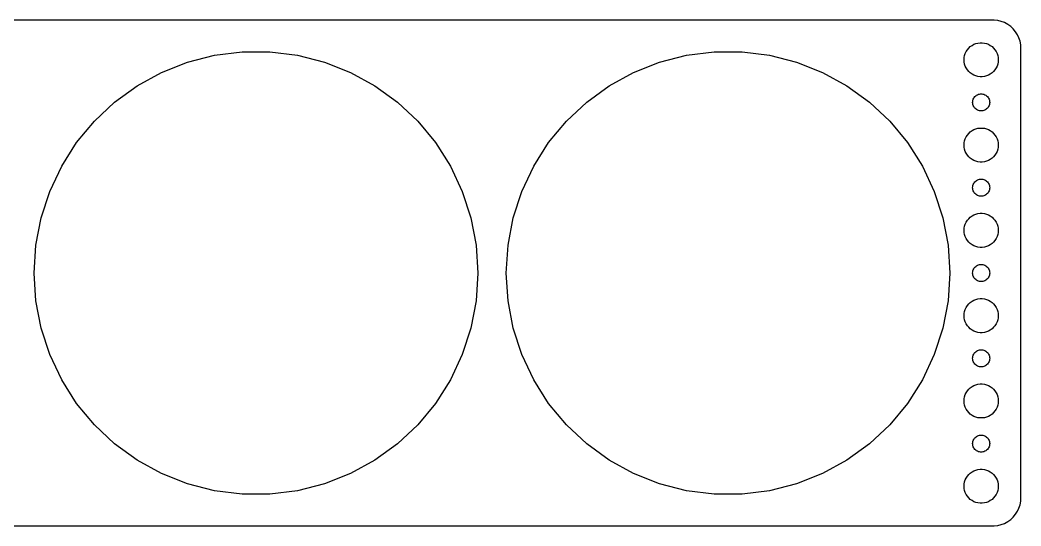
# Model space of a CAD drawing. Header units: metres. Extents: x -134 to 134, y -44 to 44.
# Drawn here: x -41.5 to 134.5, y -44.5 to 44.5 of the extents above; entities that cross this region are included whole.
import ezdxf

# ---------------------------------------------------------------- set-up
doc = ezdxf.new("R2010")
doc.units = ezdxf.units.M

msp = doc.modelspace()

# ---------------------------------------------------------------- linework, layer by layer
for p, q in [((129.814, 44.4901), (-129.814, 44.4901)), ((130.437, 44.4114), (129.814, 44.4901)), ((131.045, 44.2553), (130.437, 44.4114)), ((131.629, 44.0241), (131.045, 44.2553)), ((132.179, 43.7216), (131.629, 44.0241)), ((132.687, 43.3526), (132.179, 43.7216)), ((133.145, 42.9227), (132.687, 43.3526)), ((133.545, 42.4389), (133.145, 42.9227)), ((133.882, 41.9088), (133.545, 42.4389)), ((126.938, 40.4469), (127.312, 40.4941)), ((127.312, 40.4941), (127.688, 40.4941)), ((127.688, 40.4941), (128.062, 40.4469)), ((134.149, 41.3406), (133.882, 41.9088)), ((134.343, 40.7434), (134.149, 41.3406)), ((134.461, 40.1267), (134.343, 40.7434)), ((-7.30786, 38.3092), (-2.44882, 38.923)), ((-2.44882, 38.923), (2.44882, 38.923)), ((2.44882, 38.923), (7.30786, 38.3092)), ((75.6921, 38.3092), (80.5512, 38.923)), ((80.5512, 38.923), (85.4488, 38.923)), ((85.4488, 38.923), (90.3079, 38.3092)), ((124.711, 38.6044), (124.871, 38.9453)), ((124.871, 38.9453), (125.073, 39.2634)), ((125.073, 39.2634), (125.313, 39.5536)), ((125.313, 39.5536), (125.588, 39.8115)), ((125.588, 39.8115), (125.893, 40.033)), ((125.893, 40.033), (126.223, 40.2145)), ((126.223, 40.2145), (126.573, 40.3532)), ((126.573, 40.3532), (126.938, 40.4469)), ((128.062, 40.4469), (128.427, 40.3532)), ((128.427, 40.3532), (128.777, 40.2145)), ((128.777, 40.2145), (129.107, 40.033)), ((129.107, 40.033), (129.412, 39.8115)), ((129.412, 39.8115), (129.687, 39.5536)), ((129.687, 39.5536), (129.927, 39.2634)), ((129.927, 39.2634), (130.129, 38.9453)), ((130.129, 38.9453), (130.289, 38.6044)), ((134.5, 39.5), (134.461, 40.1267)), ((134.5, -39.5), (134.5, 39.5)), ((-16.6054, 35.2883), (-12.0517, 37.0912)), ((-12.0517, 37.0912), (-7.30786, 38.3092)), ((7.30786, 38.3092), (12.0517, 37.0912)), ((12.0517, 37.0912), (16.6054, 35.2883)), ((66.3946, 35.2883), (70.9483, 37.0912)), ((70.9483, 37.0912), (75.6921, 38.3092)), ((90.3079, 38.3092), (95.0517, 37.0912)), ((95.0517, 37.0912), (99.6054, 35.2883)), ((124.5, 37.5), (124.524, 37.876)), ((124.524, 37.124), (124.5, 37.5)), ((124.524, 37.876), (124.594, 38.2461)), ((124.594, 36.7539), (124.524, 37.124)), ((124.594, 38.2461), (124.711, 38.6044)), ((130.289, 38.6044), (130.406, 38.2461)), ((130.406, 38.2461), (130.476, 37.876)), ((130.476, 37.124), (130.406, 36.7539)), ((130.476, 37.876), (130.5, 37.5)), ((130.5, 37.5), (130.476, 37.124)), ((-20.8972, 32.9288), (-16.6054, 35.2883)), ((16.6054, 35.2883), (20.8972, 32.9288)), ((62.1028, 32.9288), (66.3946, 35.2883)), ((99.6054, 35.2883), (103.897, 32.9288)), ((124.711, 36.3956), (124.594, 36.7539)), ((124.871, 36.0547), (124.711, 36.3956)), ((125.073, 35.7366), (124.871, 36.0547)), ((125.313, 35.4464), (125.073, 35.7366)), ((125.588, 35.1885), (125.313, 35.4464)), ((129.687, 35.4464), (129.412, 35.1885)), ((129.927, 35.7366), (129.687, 35.4464)), ((130.129, 36.0547), (129.927, 35.7366)), ((130.289, 36.3956), (130.129, 36.0547)), ((130.406, 36.7539), (130.289, 36.3956)), ((125.893, 34.967), (125.588, 35.1885)), ((126.223, 34.7855), (125.893, 34.967)), ((126.573, 34.6468), (126.223, 34.7855)), ((126.938, 34.5531), (126.573, 34.6468)), ((127.312, 34.5059), (126.938, 34.5531)), ((127.688, 34.5059), (127.312, 34.5059)), ((128.062, 34.5531), (127.688, 34.5059)), ((128.427, 34.6468), (128.062, 34.5531)), ((128.777, 34.7855), (128.427, 34.6468)), ((129.107, 34.967), (128.777, 34.7855)), ((129.412, 35.1885), (129.107, 34.967)), ((-24.8595, 30.05), (-20.8972, 32.9288)), ((20.8972, 32.9288), (24.8595, 30.05)), ((58.1405, 30.05), (62.1028, 32.9288)), ((103.897, 32.9288), (107.86, 30.05)), ((-28.4298, 26.6973), (-24.8595, 30.05)), ((24.8595, 30.05), (28.4298, 26.6973)), ((54.5702, 26.6973), (58.1405, 30.05)), ((107.86, 30.05), (111.43, 26.6973)), ((126, 30), (126.012, 30.188)), ((126.012, 29.812), (126, 30)), ((126.012, 30.188), (126.047, 30.373)), ((126.047, 30.373), (126.105, 30.5522)), ((126.105, 30.5522), (126.186, 30.7226)), ((126.186, 30.7226), (126.286, 30.8817)), ((126.286, 30.8817), (126.407, 31.0268)), ((126.407, 31.0268), (126.544, 31.1558)), ((126.544, 31.1558), (126.696, 31.2665)), ((126.696, 31.2665), (126.861, 31.3572)), ((126.861, 31.3572), (127.036, 31.4266)), ((127.036, 31.4266), (127.219, 31.4734)), ((127.219, 31.4734), (127.406, 31.497)), ((127.406, 31.497), (127.594, 31.497)), ((127.594, 31.497), (127.781, 31.4734)), ((127.781, 31.4734), (127.964, 31.4266)), ((127.964, 31.4266), (128.139, 31.3572)), ((128.139, 31.3572), (128.304, 31.2665)), ((128.304, 31.2665), (128.456, 31.1558)), ((128.456, 31.1558), (128.593, 31.0268)), ((128.593, 31.0268), (128.714, 30.8817)), ((128.714, 30.8817), (128.814, 30.7226)), ((128.814, 30.7226), (128.895, 30.5522)), ((128.895, 30.5522), (128.953, 30.373)), ((128.953, 30.373), (128.988, 30.188)), ((128.988, 30.188), (129, 30)), ((129, 30), (128.988, 29.812)), ((126.047, 29.627), (126.012, 29.812)), ((126.105, 29.4478), (126.047, 29.627)), ((126.186, 29.2774), (126.105, 29.4478)), ((126.286, 29.1183), (126.186, 29.2774)), ((126.407, 28.9732), (126.286, 29.1183)), ((126.544, 28.8442), (126.407, 28.9732)), ((126.696, 28.7335), (126.544, 28.8442)), ((126.861, 28.6427), (126.696, 28.7335)), ((127.036, 28.5734), (126.861, 28.6427)), ((127.219, 28.5266), (127.036, 28.5734)), ((127.406, 28.503), (127.219, 28.5266)), ((127.594, 28.503), (127.406, 28.503)), ((127.781, 28.5266), (127.594, 28.503)), ((127.964, 28.5734), (127.781, 28.5266)), ((128.139, 28.6427), (127.964, 28.5734)), ((128.304, 28.7335), (128.139, 28.6427)), ((128.456, 28.8442), (128.304, 28.7335)), ((128.593, 28.9732), (128.456, 28.8442)), ((128.714, 29.1183), (128.593, 28.9732)), ((128.814, 29.2774), (128.714, 29.1183)), ((128.895, 29.4478), (128.814, 29.2774)), ((128.953, 29.627), (128.895, 29.4478)), ((128.988, 29.812), (128.953, 29.627)), ((-31.5517, 22.9236), (-28.4298, 26.6973)), ((28.4298, 26.6973), (31.5517, 22.9236)), ((51.4483, 22.9236), (54.5702, 26.6973)), ((111.43, 26.6973), (114.552, 22.9236)), ((125.313, 24.5536), (125.588, 24.8115)), ((125.588, 24.8115), (125.893, 25.033)), ((125.893, 25.033), (126.223, 25.2145)), ((126.223, 25.2145), (126.573, 25.3532)), ((126.573, 25.3532), (126.938, 25.4469)), ((126.938, 25.4469), (127.312, 25.4941)), ((127.312, 25.4941), (127.688, 25.4941)), ((127.688, 25.4941), (128.062, 25.4469)), ((128.062, 25.4469), (128.427, 25.3532)), ((128.427, 25.3532), (128.777, 25.2145)), ((128.777, 25.2145), (129.107, 25.033)), ((129.107, 25.033), (129.412, 24.8115)), ((129.412, 24.8115), (129.687, 24.5536)), ((-34.1759, 18.7884), (-31.5517, 22.9236)), ((31.5517, 22.9236), (34.1759, 18.7884)), ((48.824, 18.7884), (51.4483, 22.9236)), ((114.552, 22.9236), (117.176, 18.7884)), ((124.524, 22.876), (124.594, 23.2461)), ((124.594, 23.2461), (124.711, 23.6044)), ((124.711, 23.6044), (124.871, 23.9453)), ((124.871, 23.9453), (125.073, 24.2634)), ((125.073, 24.2634), (125.313, 24.5536)), ((129.687, 24.5536), (129.927, 24.2634)), ((129.927, 24.2634), (130.129, 23.9453)), ((130.129, 23.9453), (130.289, 23.6044)), ((130.289, 23.6044), (130.406, 23.2461)), ((130.406, 23.2461), (130.476, 22.876)), ((124.5, 22.5), (124.524, 22.876)), ((124.524, 22.124), (124.5, 22.5)), ((124.594, 21.7539), (124.524, 22.124)), ((124.711, 21.3956), (124.594, 21.7539)), ((124.871, 21.0547), (124.711, 21.3956)), ((130.289, 21.3956), (130.129, 21.0547)), ((130.406, 21.7539), (130.289, 21.3956)), ((130.476, 22.124), (130.406, 21.7539)), ((130.476, 22.876), (130.5, 22.5)), ((130.5, 22.5), (130.476, 22.124)), ((125.073, 20.7366), (124.871, 21.0547)), ((125.313, 20.4464), (125.073, 20.7366)), ((125.588, 20.1884), (125.313, 20.4464)), ((125.893, 19.967), (125.588, 20.1884)), ((126.223, 19.7855), (125.893, 19.967)), ((126.573, 19.6468), (126.223, 19.7855)), ((126.938, 19.5531), (126.573, 19.6468)), ((127.312, 19.5059), (126.938, 19.5531)), ((127.688, 19.5059), (127.312, 19.5059)), ((128.062, 19.5531), (127.688, 19.5059)), ((128.427, 19.6468), (128.062, 19.5531)), ((128.777, 19.7855), (128.427, 19.6468)), ((129.107, 19.967), (128.777, 19.7855)), ((129.412, 20.1884), (129.107, 19.967)), ((129.687, 20.4464), (129.412, 20.1884)), ((129.927, 20.7366), (129.687, 20.4464)), ((130.129, 21.0547), (129.927, 20.7366)), ((-36.2613, 14.3569), (-34.1759, 18.7884)), ((34.1759, 18.7884), (36.2613, 14.3569)), ((46.7387, 14.3569), (48.824, 18.7884)), ((117.176, 18.7884), (119.261, 14.3569)), ((126.186, 15.7226), (126.286, 15.8817)), ((126.286, 15.8817), (126.407, 16.0268)), ((126.407, 16.0268), (126.544, 16.1558)), ((126.544, 16.1558), (126.696, 16.2665)), ((126.696, 16.2665), (126.861, 16.3572)), ((126.861, 16.3572), (127.036, 16.4266)), ((127.036, 16.4266), (127.219, 16.4734)), ((127.219, 16.4734), (127.406, 16.497)), ((127.406, 16.497), (127.594, 16.497)), ((127.594, 16.497), (127.781, 16.4734)), ((127.781, 16.4734), (127.964, 16.4266)), ((127.964, 16.4266), (128.139, 16.3572)), ((128.139, 16.3572), (128.304, 16.2665)), ((128.304, 16.2665), (128.456, 16.1558)), ((128.456, 16.1558), (128.593, 16.0268)), ((128.593, 16.0268), (128.714, 15.8817)), ((128.714, 15.8817), (128.814, 15.7226)), ((-37.7747, 9.6989), (-36.2613, 14.3569)), ((36.2613, 14.3569), (37.7747, 9.6989)), ((45.2253, 9.6989), (46.7387, 14.3569)), ((119.261, 14.3569), (120.775, 9.6989)), ((126, 15), (126.012, 15.188)), ((126.012, 14.812), (126, 15)), ((126.012, 15.188), (126.047, 15.373)), ((126.047, 14.627), (126.012, 14.812)), ((126.047, 15.373), (126.105, 15.5522)), ((126.105, 14.4478), (126.047, 14.627)), ((126.105, 15.5522), (126.186, 15.7226)), ((126.186, 14.2774), (126.105, 14.4478)), ((126.286, 14.1183), (126.186, 14.2774)), ((126.407, 13.9732), (126.286, 14.1183)), ((128.714, 14.1183), (128.593, 13.9732)), ((128.814, 14.2774), (128.714, 14.1183)), ((128.814, 15.7226), (128.895, 15.5522)), ((128.895, 14.4478), (128.814, 14.2774)), ((128.895, 15.5522), (128.953, 15.373)), ((128.953, 14.627), (128.895, 14.4478)), ((128.953, 15.373), (128.988, 15.188)), ((128.988, 14.812), (128.953, 14.627)), ((128.988, 15.188), (129, 15)), ((129, 15), (128.988, 14.812)), ((126.544, 13.8442), (126.407, 13.9732)), ((126.696, 13.7335), (126.544, 13.8442)), ((126.861, 13.6427), (126.696, 13.7335)), ((127.036, 13.5734), (126.861, 13.6427)), ((127.219, 13.5266), (127.036, 13.5734)), ((127.406, 13.5029), (127.219, 13.5266)), ((127.594, 13.5029), (127.406, 13.5029)), ((127.781, 13.5266), (127.594, 13.5029)), ((127.964, 13.5734), (127.781, 13.5266)), ((128.139, 13.6427), (127.964, 13.5734)), ((128.304, 13.7335), (128.139, 13.6427)), ((128.456, 13.8442), (128.304, 13.7335)), ((128.593, 13.9732), (128.456, 13.8442)), ((-38.6925, 4.88799), (-37.7747, 9.6989)), ((37.7747, 9.6989), (38.6925, 4.88799)), ((44.3075, 4.88799), (45.2253, 9.6989)), ((120.775, 9.6989), (121.692, 4.88799)), ((124.711, 8.60437), (124.871, 8.94525)), ((124.871, 8.94525), (125.073, 9.26335)), ((125.073, 9.26335), (125.313, 9.55363)), ((125.313, 9.55363), (125.588, 9.81154)), ((125.588, 9.81154), (125.893, 10.033)), ((125.893, 10.033), (126.223, 10.2145)), ((126.223, 10.2145), (126.573, 10.3532)), ((126.573, 10.3532), (126.938, 10.4469)), ((126.938, 10.4469), (127.312, 10.4941)), ((127.312, 10.4941), (127.688, 10.4941)), ((127.688, 10.4941), (128.062, 10.4469)), ((128.062, 10.4469), (128.427, 10.3532)), ((128.427, 10.3532), (128.777, 10.2145)), ((128.777, 10.2145), (129.107, 10.033)), ((129.107, 10.033), (129.412, 9.81154)), ((129.412, 9.81154), (129.687, 9.55363)), ((129.687, 9.55363), (129.927, 9.26335)), ((129.927, 9.26335), (130.129, 8.94525)), ((130.129, 8.94525), (130.289, 8.60437)), ((124.5, 7.5), (124.524, 7.87599)), ((124.524, 7.12399), (124.5, 7.5)), ((124.524, 7.87599), (124.594, 8.24606)), ((124.594, 6.75392), (124.524, 7.12399)), ((124.594, 8.24606), (124.711, 8.60437)), ((130.289, 8.60437), (130.406, 8.24606)), ((130.406, 8.24606), (130.476, 7.87599)), ((130.476, 7.12399), (130.406, 6.75392)), ((130.476, 7.87599), (130.5, 7.5)), ((130.5, 7.5), (130.476, 7.12399)), ((124.711, 6.39561), (124.594, 6.75392)), ((124.871, 6.05473), (124.711, 6.39561)), ((125.073, 5.73663), (124.871, 6.05473)), ((125.313, 5.44635), (125.073, 5.73663)), ((125.588, 5.18845), (125.313, 5.44635)), ((129.687, 5.44635), (129.412, 5.18845)), ((129.927, 5.73663), (129.687, 5.44635)), ((130.129, 6.05473), (129.927, 5.73663)), ((130.289, 6.39561), (130.129, 6.05473)), ((130.406, 6.75392), (130.289, 6.39561)), ((-39, 0), (-38.6925, 4.88799)), ((38.6925, 4.88799), (39, 0)), ((44, 0), (44.3075, 4.88799)), ((121.692, 4.88799), (122, 0)), ((125.893, 4.96701), (125.588, 5.18845)), ((126.223, 4.78551), (125.893, 4.96701)), ((126.573, 4.64682), (126.223, 4.78551)), ((126.938, 4.55313), (126.573, 4.64682)), ((127.312, 4.50591), (126.938, 4.55313)), ((127.688, 4.50591), (127.312, 4.50591)), ((128.062, 4.55313), (127.688, 4.50591)), ((128.427, 4.64682), (128.062, 4.55313)), ((128.777, 4.78551), (128.427, 4.64682)), ((129.107, 4.96701), (128.777, 4.78551)), ((129.412, 5.18845), (129.107, 4.96701)), ((-38.6925, -4.88799), (-39, 0)), ((39, 0), (38.6925, -4.88799)), ((44.3075, -4.88799), (44, 0)), ((122, 0), (121.692, -4.88799)), ((126, 0), (126.012, 0.18799)), ((126.012, -0.18799), (126, 0)), ((126.012, 0.18799), (126.047, 0.37303)), ((126.047, 0.37303), (126.105, 0.55219)), ((126.105, 0.55219), (126.186, 0.72263)), ((126.186, 0.72263), (126.286, 0.88167)), ((126.286, 0.88167), (126.407, 1.02681)), ((126.407, 1.02681), (126.544, 1.15576)), ((126.544, 1.15576), (126.696, 1.26648)), ((126.696, 1.26648), (126.861, 1.35724)), ((126.861, 1.35724), (127.036, 1.42657)), ((127.036, 1.42657), (127.219, 1.47342)), ((127.219, 1.47342), (127.406, 1.49704)), ((127.406, 1.49704), (127.594, 1.49704)), ((127.594, 1.49704), (127.781, 1.47342)), ((127.781, 1.47342), (127.964, 1.42657)), ((127.964, 1.42657), (128.139, 1.35724)), ((128.139, 1.35724), (128.304, 1.26648)), ((128.304, 1.26648), (128.456, 1.15576)), ((128.456, 1.15576), (128.593, 1.02681)), ((128.593, 1.02681), (128.714, 0.88167)), ((128.714, 0.88167), (128.814, 0.72263)), ((128.814, 0.72263), (128.895, 0.55219)), ((128.895, 0.55219), (128.953, 0.37303)), ((128.953, 0.37303), (128.988, 0.18799)), ((128.988, 0.18799), (129, 0)), ((129, 0), (128.988, -0.18799)), ((126.047, -0.37303), (126.012, -0.18799)), ((126.105, -0.55219), (126.047, -0.37303)), ((126.186, -0.72263), (126.105, -0.55219)), ((126.286, -0.88167), (126.186, -0.72263)), ((126.407, -1.02681), (126.286, -0.88167)), ((126.544, -1.15576), (126.407, -1.02681)), ((126.696, -1.26648), (126.544, -1.15576)), ((126.861, -1.35724), (126.696, -1.26648)), ((127.036, -1.42657), (126.861, -1.35724)), ((127.219, -1.47342), (127.036, -1.42657)), ((127.406, -1.49704), (127.219, -1.47342)), ((127.594, -1.49704), (127.406, -1.49704)), ((127.781, -1.47342), (127.594, -1.49704)), ((127.964, -1.42657), (127.781, -1.47342)), ((128.139, -1.35724), (127.964, -1.42657)), ((128.304, -1.26648), (128.139, -1.35724)), ((128.456, -1.15576), (128.304, -1.26648)), ((128.593, -1.02681), (128.456, -1.15576)), ((128.714, -0.88167), (128.593, -1.02681)), ((128.814, -0.72263), (128.714, -0.88167)), ((128.895, -0.55219), (128.814, -0.72263)), ((128.953, -0.37303), (128.895, -0.55219)), ((128.988, -0.18799), (128.953, -0.37303)), ((-37.7747, -9.6989), (-38.6925, -4.88799)), ((38.6925, -4.88799), (37.7747, -9.6989)), ((45.2253, -9.6989), (44.3075, -4.88799)), ((121.692, -4.88799), (120.775, -9.6989)), ((125.313, -5.44635), (125.588, -5.18845)), ((125.588, -5.18845), (125.893, -4.96701)), ((125.893, -4.96701), (126.223, -4.78551)), ((126.223, -4.78551), (126.573, -4.64682)), ((126.573, -4.64682), (126.938, -4.55313)), ((126.938, -4.55313), (127.312, -4.50591)), ((127.312, -4.50591), (127.688, -4.50591)), ((127.688, -4.50591), (128.062, -4.55313)), ((128.062, -4.55313), (128.427, -4.64682)), ((128.427, -4.64682), (128.777, -4.78551)), ((128.777, -4.78551), (129.107, -4.96701)), ((129.107, -4.96701), (129.412, -5.18845)), ((129.412, -5.18845), (129.687, -5.44635)), ((124.524, -7.12399), (124.594, -6.75392)), ((124.594, -6.75392), (124.711, -6.39561)), ((124.711, -6.39561), (124.871, -6.05473)), ((124.871, -6.05473), (125.073, -5.73663)), ((125.073, -5.73663), (125.313, -5.44635)), ((129.687, -5.44635), (129.927, -5.73663)), ((129.927, -5.73663), (130.129, -6.05473)), ((130.129, -6.05473), (130.289, -6.39561)), ((130.289, -6.39561), (130.406, -6.75392)), ((130.406, -6.75392), (130.476, -7.12399)), ((124.5, -7.5), (124.524, -7.12399)), ((124.524, -7.87599), (124.5, -7.5)), ((124.594, -8.24606), (124.524, -7.87599)), ((124.711, -8.60437), (124.594, -8.24606)), ((124.871, -8.94525), (124.711, -8.60437)), ((130.289, -8.60437), (130.129, -8.94525)), ((130.406, -8.24606), (130.289, -8.60437)), ((130.476, -7.87599), (130.406, -8.24606)), ((130.476, -7.12399), (130.5, -7.5)), ((130.5, -7.5), (130.476, -7.87599)), ((-36.2613, -14.3569), (-37.7747, -9.6989)), ((37.7747, -9.6989), (36.2613, -14.3569)), ((46.7387, -14.3569), (45.2253, -9.6989)), ((120.775, -9.6989), (119.261, -14.3569)), ((125.073, -9.26335), (124.871, -8.94525)), ((125.313, -9.55363), (125.073, -9.26335)), ((125.588, -9.81154), (125.313, -9.55363)), ((125.893, -10.033), (125.588, -9.81154)), ((126.223, -10.2145), (125.893, -10.033)), ((126.573, -10.3532), (126.223, -10.2145)), ((126.938, -10.4469), (126.573, -10.3532)), ((127.312, -10.4941), (126.938, -10.4469)), ((127.688, -10.4941), (127.312, -10.4941)), ((128.062, -10.4469), (127.688, -10.4941)), ((128.427, -10.3532), (128.062, -10.4469)), ((128.777, -10.2145), (128.427, -10.3532)), ((129.107, -10.033), (128.777, -10.2145)), ((129.412, -9.81154), (129.107, -10.033)), ((129.687, -9.55363), (129.412, -9.81154)), ((129.927, -9.26335), (129.687, -9.55363)), ((130.129, -8.94525), (129.927, -9.26335)), ((126.286, -14.1183), (126.407, -13.9732)), ((126.407, -13.9732), (126.544, -13.8442)), ((126.544, -13.8442), (126.696, -13.7335)), ((126.696, -13.7335), (126.861, -13.6427)), ((126.861, -13.6427), (127.036, -13.5734)), ((127.036, -13.5734), (127.219, -13.5266)), ((127.219, -13.5266), (127.406, -13.5029)), ((127.406, -13.5029), (127.594, -13.5029)), ((127.594, -13.5029), (127.781, -13.5266)), ((127.781, -13.5266), (127.964, -13.5734)), ((127.964, -13.5734), (128.139, -13.6427)), ((128.139, -13.6427), (128.304, -13.7335)), ((128.304, -13.7335), (128.456, -13.8442)), ((128.456, -13.8442), (128.593, -13.9732)), ((128.593, -13.9732), (128.714, -14.1183)), ((-34.1759, -18.7884), (-36.2613, -14.3569)), ((36.2613, -14.3569), (34.1759, -18.7884)), ((48.824, -18.7884), (46.7387, -14.3569)), ((119.261, -14.3569), (117.176, -18.7884)), ((126, -15), (126.012, -14.812)), ((126.012, -15.188), (126, -15)), ((126.012, -14.812), (126.047, -14.627)), ((126.047, -15.373), (126.012, -15.188)), ((126.047, -14.627), (126.105, -14.4478)), ((126.105, -15.5522), (126.047, -15.373)), ((126.105, -14.4478), (126.186, -14.2774)), ((126.186, -15.7226), (126.105, -15.5522)), ((126.186, -14.2774), (126.286, -14.1183)), ((126.286, -15.8817), (126.186, -15.7226)), ((128.714, -14.1183), (128.814, -14.2774)), ((128.814, -15.7226), (128.714, -15.8817)), ((128.814, -14.2774), (128.895, -14.4478)), ((128.895, -15.5522), (128.814, -15.7226)), ((128.895, -14.4478), (128.953, -14.627)), ((128.953, -15.373), (128.895, -15.5522)), ((128.953, -14.627), (128.988, -14.812)), ((128.988, -15.188), (128.953, -15.373)), ((128.988, -14.812), (129, -15)), ((129, -15), (128.988, -15.188)), ((126.407, -16.0268), (126.286, -15.8817)), ((126.544, -16.1558), (126.407, -16.0268)), ((126.696, -16.2665), (126.544, -16.1558)), ((126.861, -16.3572), (126.696, -16.2665)), ((127.036, -16.4266), (126.861, -16.3572)), ((127.219, -16.4734), (127.036, -16.4266)), ((127.406, -16.497), (127.219, -16.4734)), ((127.594, -16.497), (127.406, -16.497)), ((127.781, -16.4734), (127.594, -16.497)), ((127.964, -16.4266), (127.781, -16.4734)), ((128.139, -16.3572), (127.964, -16.4266)), ((128.304, -16.2665), (128.139, -16.3572)), ((128.456, -16.1558), (128.304, -16.2665)), ((128.593, -16.0268), (128.456, -16.1558)), ((128.714, -15.8817), (128.593, -16.0268)), ((-31.5517, -22.9236), (-34.1759, -18.7884)), ((34.1759, -18.7884), (31.5517, -22.9236)), ((51.4483, -22.9236), (48.824, -18.7884)), ((117.176, -18.7884), (114.552, -22.9236)), ((124.711, -21.3956), (124.871, -21.0547)), ((124.871, -21.0547), (125.073, -20.7366)), ((125.073, -20.7366), (125.313, -20.4464)), ((125.313, -20.4464), (125.588, -20.1884)), ((125.588, -20.1884), (125.893, -19.967)), ((125.893, -19.967), (126.223, -19.7855)), ((126.223, -19.7855), (126.573, -19.6468)), ((126.573, -19.6468), (126.938, -19.5531)), ((126.938, -19.5531), (127.312, -19.5059)), ((127.312, -19.5059), (127.688, -19.5059)), ((127.688, -19.5059), (128.062, -19.5531)), ((128.062, -19.5531), (128.427, -19.6468)), ((128.427, -19.6468), (128.777, -19.7855)), ((128.777, -19.7855), (129.107, -19.967)), ((129.107, -19.967), (129.412, -20.1884)), ((129.412, -20.1884), (129.687, -20.4464)), ((129.687, -20.4464), (129.927, -20.7366)), ((129.927, -20.7366), (130.129, -21.0547)), ((130.129, -21.0547), (130.289, -21.3956)), ((124.5, -22.5), (124.524, -22.124)), ((124.524, -22.876), (124.5, -22.5)), ((124.524, -22.124), (124.594, -21.7539)), ((124.594, -23.2461), (124.524, -22.876)), ((124.594, -21.7539), (124.711, -21.3956)), ((130.289, -21.3956), (130.406, -21.7539)), ((130.406, -21.7539), (130.476, -22.124)), ((130.476, -22.876), (130.406, -23.2461)), ((130.476, -22.124), (130.5, -22.5)), ((130.5, -22.5), (130.476, -22.876)), ((-28.4298, -26.6973), (-31.5517, -22.9236)), ((31.5517, -22.9236), (28.4298, -26.6973)), ((54.5702, -26.6973), (51.4483, -22.9236)), ((114.552, -22.9236), (111.43, -26.6973)), ((124.711, -23.6044), (124.594, -23.2461)), ((124.871, -23.9453), (124.711, -23.6044)), ((125.073, -24.2634), (124.871, -23.9453)), ((125.313, -24.5536), (125.073, -24.2634)), ((125.588, -24.8115), (125.313, -24.5536)), ((129.687, -24.5536), (129.412, -24.8115)), ((129.927, -24.2634), (129.687, -24.5536)), ((130.129, -23.9453), (129.927, -24.2634)), ((130.289, -23.6044), (130.129, -23.9453)), ((130.406, -23.2461), (130.289, -23.6044)), ((125.893, -25.033), (125.588, -24.8115)), ((126.223, -25.2145), (125.893, -25.033)), ((126.573, -25.3532), (126.223, -25.2145)), ((126.938, -25.4469), (126.573, -25.3532)), ((127.312, -25.4941), (126.938, -25.4469)), ((127.688, -25.4941), (127.312, -25.4941)), ((128.062, -25.4469), (127.688, -25.4941)), ((128.427, -25.3532), (128.062, -25.4469)), ((128.777, -25.2145), (128.427, -25.3532)), ((129.107, -25.033), (128.777, -25.2145)), ((129.412, -24.8115), (129.107, -25.033)), ((-24.8595, -30.05), (-28.4298, -26.6973)), ((28.4298, -26.6973), (24.8595, -30.05)), ((58.1405, -30.05), (54.5702, -26.6973)), ((111.43, -26.6973), (107.86, -30.05)), ((126, -30), (126.012, -29.812)), ((126.012, -29.812), (126.047, -29.627)), ((126.047, -29.627), (126.105, -29.4478)), ((126.105, -29.4478), (126.186, -29.2774)), ((126.186, -29.2774), (126.286, -29.1183)), ((126.286, -29.1183), (126.407, -28.9732)), ((126.407, -28.9732), (126.544, -28.8442)), ((126.544, -28.8442), (126.696, -28.7335)), ((126.696, -28.7335), (126.861, -28.6427)), ((126.861, -28.6427), (127.036, -28.5734)), ((127.036, -28.5734), (127.219, -28.5266)), ((127.219, -28.5266), (127.406, -28.503)), ((127.406, -28.503), (127.594, -28.503)), ((127.594, -28.503), (127.781, -28.5266)), ((127.781, -28.5266), (127.964, -28.5734)), ((127.964, -28.5734), (128.139, -28.6427)), ((128.139, -28.6427), (128.304, -28.7335)), ((128.304, -28.7335), (128.456, -28.8442)), ((128.456, -28.8442), (128.593, -28.9732)), ((128.593, -28.9732), (128.714, -29.1183)), ((128.714, -29.1183), (128.814, -29.2774)), ((128.814, -29.2774), (128.895, -29.4478)), ((128.895, -29.4478), (128.953, -29.627)), ((128.953, -29.627), (128.988, -29.812)), ((128.988, -29.812), (129, -30)), ((-20.8972, -32.9288), (-24.8595, -30.05)), ((24.8595, -30.05), (20.8972, -32.9288)), ((62.1028, -32.9288), (58.1405, -30.05)), ((107.86, -30.05), (103.897, -32.9288)), ((126.012, -30.188), (126, -30)), ((126.047, -30.373), (126.012, -30.188)), ((126.105, -30.5522), (126.047, -30.373)), ((126.186, -30.7226), (126.105, -30.5522)), ((126.286, -30.8817), (126.186, -30.7226)), ((126.407, -31.0268), (126.286, -30.8817)), ((126.544, -31.1558), (126.407, -31.0268)), ((126.696, -31.2665), (126.544, -31.1558)), ((126.861, -31.3572), (126.696, -31.2665)), ((127.036, -31.4266), (126.861, -31.3572)), ((127.219, -31.4734), (127.036, -31.4266)), ((127.406, -31.497), (127.219, -31.4734)), ((127.594, -31.497), (127.406, -31.497)), ((127.781, -31.4734), (127.594, -31.497)), ((127.964, -31.4266), (127.781, -31.4734)), ((128.139, -31.3572), (127.964, -31.4266)), ((128.304, -31.2665), (128.139, -31.3572)), ((128.456, -31.1558), (128.304, -31.2665)), ((128.593, -31.0268), (128.456, -31.1558)), ((128.714, -30.8817), (128.593, -31.0268)), ((128.814, -30.7226), (128.714, -30.8817)), ((128.895, -30.5522), (128.814, -30.7226)), ((128.953, -30.373), (128.895, -30.5522)), ((128.988, -30.188), (128.953, -30.373)), ((129, -30), (128.988, -30.188)), ((-16.6054, -35.2883), (-20.8972, -32.9288)), ((20.8972, -32.9288), (16.6054, -35.2883)), ((66.3946, -35.2883), (62.1028, -32.9288)), ((103.897, -32.9288), (99.6054, -35.2883)), ((125.313, -35.4464), (125.588, -35.1885)), ((125.588, -35.1885), (125.893, -34.967)), ((125.893, -34.967), (126.223, -34.7855)), ((126.223, -34.7855), (126.573, -34.6468)), ((126.573, -34.6468), (126.938, -34.5531)), ((126.938, -34.5531), (127.312, -34.5059)), ((127.312, -34.5059), (127.688, -34.5059)), ((127.688, -34.5059), (128.062, -34.5531)), ((128.062, -34.5531), (128.427, -34.6468)), ((128.427, -34.6468), (128.777, -34.7855)), ((128.777, -34.7855), (129.107, -34.967)), ((129.107, -34.967), (129.412, -35.1885)), ((129.412, -35.1885), (129.687, -35.4464)), ((-12.0517, -37.0912), (-16.6054, -35.2883)), ((16.6054, -35.2883), (12.0517, -37.0912)), ((70.9483, -37.0912), (66.3946, -35.2883)), ((99.6054, -35.2883), (95.0517, -37.0912)), ((124.524, -37.124), (124.594, -36.7539)), ((124.594, -36.7539), (124.711, -36.3956)), ((124.711, -36.3956), (124.871, -36.0547)), ((124.871, -36.0547), (125.073, -35.7366)), ((125.073, -35.7366), (125.313, -35.4464)), ((129.687, -35.4464), (129.927, -35.7366)), ((129.927, -35.7366), (130.129, -36.0547)), ((130.129, -36.0547), (130.289, -36.3956)), ((130.289, -36.3956), (130.406, -36.7539)), ((130.406, -36.7539), (130.476, -37.124)), ((-7.30786, -38.3092), (-12.0517, -37.0912)), ((-2.44882, -38.923), (-7.30786, -38.3092)), ((7.30786, -38.3092), (2.44882, -38.923)), ((12.0517, -37.0912), (7.30786, -38.3092)), ((75.6921, -38.3092), (70.9483, -37.0912)), ((80.5512, -38.923), (75.6921, -38.3092)), ((90.3079, -38.3092), (85.4488, -38.923)), ((95.0517, -37.0912), (90.3079, -38.3092)), ((124.5, -37.5), (124.524, -37.124)), ((124.524, -37.876), (124.5, -37.5)), ((124.594, -38.2461), (124.524, -37.876)), ((124.711, -38.6044), (124.594, -38.2461)), ((124.871, -38.9453), (124.711, -38.6044)), ((130.289, -38.6044), (130.129, -38.9453)), ((130.406, -38.2461), (130.289, -38.6044)), ((130.476, -37.876), (130.406, -38.2461)), ((130.476, -37.124), (130.5, -37.5)), ((130.5, -37.5), (130.476, -37.876)), ((2.44882, -38.923), (-2.44882, -38.923)), ((85.4488, -38.923), (80.5512, -38.923)), ((125.073, -39.2634), (124.871, -38.9453)), ((125.313, -39.5536), (125.073, -39.2634)), ((125.588, -39.8115), (125.313, -39.5536)), ((125.893, -40.033), (125.588, -39.8115)), ((126.223, -40.2145), (125.893, -40.033)), ((126.573, -40.3532), (126.223, -40.2145)), ((126.938, -40.4469), (126.573, -40.3532)), ((127.312, -40.4941), (126.938, -40.4469)), ((128.062, -40.4469), (127.688, -40.4941)), ((128.427, -40.3532), (128.062, -40.4469)), ((128.777, -40.2145), (128.427, -40.3532)), ((129.107, -40.033), (128.777, -40.2145)), ((129.412, -39.8115), (129.107, -40.033)), ((129.687, -39.5536), (129.412, -39.8115)), ((129.927, -39.2634), (129.687, -39.5536)), ((130.129, -38.9453), (129.927, -39.2634)), ((134.343, -40.7434), (134.461, -40.1267)), ((134.461, -40.1267), (134.5, -39.5)), ((127.688, -40.4941), (127.312, -40.4941)), ((133.545, -42.4389), (133.882, -41.9088)), ((133.882, -41.9088), (134.149, -41.3406)), ((134.149, -41.3406), (134.343, -40.7434)), ((131.629, -44.0241), (132.179, -43.7216)), ((132.179, -43.7216), (132.687, -43.3526)), ((132.687, -43.3526), (133.145, -42.9227)), ((133.145, -42.9227), (133.545, -42.4389)), ((-129.814, -44.4901), (129.814, -44.4901)), ((129.814, -44.4901), (130.437, -44.4114)), ((130.437, -44.4114), (131.045, -44.2553)), ((131.045, -44.2553), (131.629, -44.0241))]:
    msp.add_line(p, q)

doc.saveas('drawing.dxf')
